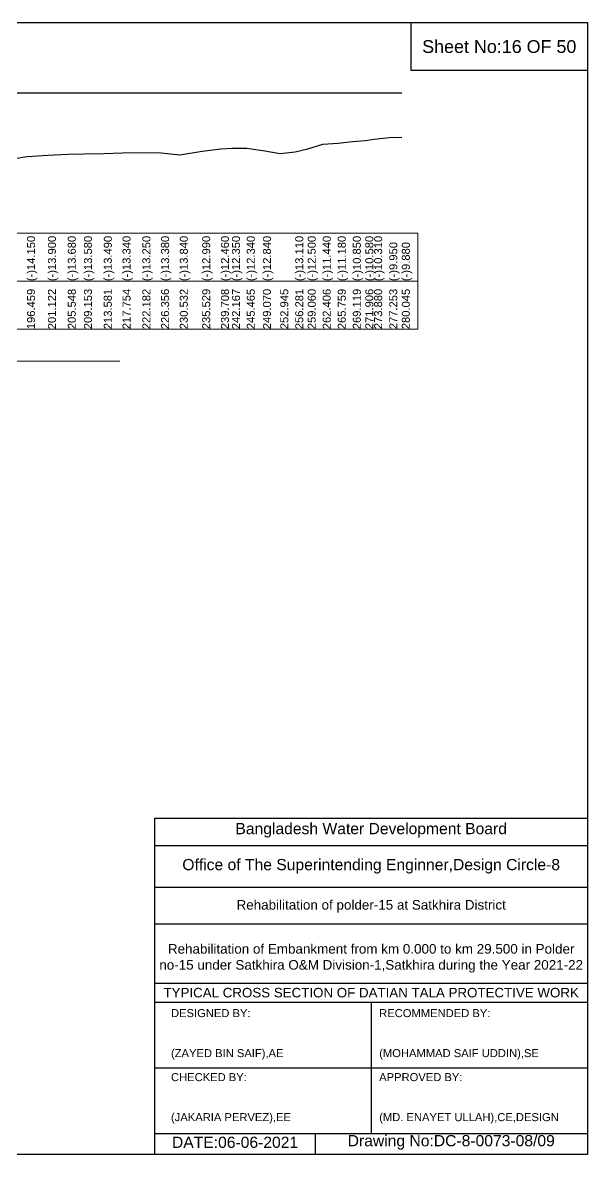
# Model space of a CAD drawing. Header units: inches. Extents: x 89000 to 845000, y -7071 to 18.
# Drawn here: x 331473 to 335000, y -7071 to 0 of the extents above; entities that cross this region are included whole.
import ezdxf

# ---------------------------------------------------------------- set-up
doc = ezdxf.new("R2010")
doc.units = ezdxf.units.IN
doc.header["$LTSCALE"] = 7
doc.header["$MEASUREMENT"] = 0
for name, color, linetype, lineweight in [('Cross section Data Border', 7, 'Continuous', 9), ('Cross Section Labels', 7, 'Continuous', 9), ('Existing_Bed_Level for Xsection', 7, 'Continuous', 25), ('Long Section Labels', 7, 'Continuous', 9)]:
    doc.layers.add(name, color=color, linetype=linetype, lineweight=lineweight)
doc.styles.get("Standard").update_dxf_attribs({"font": 'arial.ttf'})

msp = doc.modelspace()

# ---------------------------------------------------------------- linework, layer by layer
for points in [[(325000, 0), (335000, 0), (335000, -7071), (325000, -7071)], [(333900, 0), (335000, 0), (335000, -300), (333900, -300)]]:
    msp.add_lwpolyline(points, close=True)
for points in [[(332300, -7071), (332300, -4971), (335000, -4971)], [(332300, -5141), (335000, -5141)], [(332300, -5401), (335000, -5401)], [(332300, -5631), (335000, -5631)], [(332300, -6001), (335000, -6001)], [(332300, -6121), (335000, -6121)], [(333650, -6121), (333650, -6941)], [(332300, -6531), (335000, -6531)], [(332300, -6941), (335000, -6941)], [(333300, -6941), (333300, -7071)]]:
    msp.add_lwpolyline(points)
at = {"layer": 'Cross section Data Border'}
msp.add_lwpolyline([(325100, -1315.44), (333941.2499, -1315.44), (333941.2499, -1915.44), (325100, -1915.44)], close=True, dxfattribs=at)
msp.add_lwpolyline([(325100, -1615.44), (333941.2499, -1615.44)], dxfattribs=at)
at = {"layer": 'Cross Section Labels'}
msp.add_lwpolyline([(327760.62495, -2115.44), (329920.62495, -2115.44), (332080.62495, -2115.44)], dxfattribs=at)
at = {"layer": 'Existing_Bed_Level for Xsection'}
for points in [[(326000, -439.44), (333841.2499, -439.44)], [(331383.72362, -856.08), (331500.84212, -835.64), (331631.4119, -828.64), (331755.34534, -822.48), (331856.28551, -819.68), (331980.27825, -817.16), (332097.12457, -812.96), (332221.10601, -810.44), (332337.9656, -814.08), (332454.89582, -826.96), (332594.81736, -803.16), (332711.82836, -788.32), (332780.68433, -785.24), (332873.01622, -784.96), (332973.96759, -798.96), (333082.45042, -817.44), (333175.87068, -806.52), (333253.67548, -789.44), (333347.37286, -759.76), (333441.26011, -752.48), (333535.33012, -743.24), (333613.37455, -735.68), (333668.627, -728.12), (333763.07259, -718.04), (333841.2499, -716.08)]]:
    msp.add_lwpolyline(points, dxfattribs=at)

# ---------------------------------------------------------------- texts
at = {"attachment_point": 5}
for s, insert, char_height in [('Sheet No:16 OF 50', (334450, -150), 80), ('Bangladesh Water Development Board', (333650, -5046), 70), ('Office of The Superintending Enginner,Design Circle-8', (333650, -5271), 70)]:
    msp.add_mtext(s, dxfattribs=dict(at, insert=insert, char_height=char_height))
for s, insert, char_height, width, attachment_point in [('Rehabilitation of polder-15 at Satkhira District', (333650, -5521), 60, 2800, 5), ('Rehabilitation of Embankment from km 0.000 to km 29.500 in Polder no-15 under Satkhira O&M Division-1,Satkhira during the Year 2021-22', (333650, -5846), 60, 2700, 5), ('TYPICAL CROSS SECTION OF DATIAN TALA PROTECTIVE WORK', (333650, -6061), 59.5765532, 2800, 5), ('DESIGNED BY:^J^J^J(ZAYED BIN SAIF),AE', (332400, -6321), 50, 1400, 4), ('RECOMMENDED BY:^J^J^J(MOHAMMAD SAIF UDDIN),SE', (333700, -6321), 50, 1400, 4), ('CHECKED BY:^J^J^J(JAKARIA PERVEZ),EE', (332400, -6721), 50, 1400, 4), ('APPROVED BY:^J^J^J(MD. ENAYET ULLAH),CE,DESIGN', (333700, -6721), 50, 1400, 4), ('DATE:06-06-2021', (332800, -6996), 70, 1400, 5), ('Drawing No:DC-8-0073-08/09', (334150, -6996), 70, 2200, 5)]:
    msp.add_mtext(s, dxfattribs=dict(insert=insert, char_height=char_height, width=width, attachment_point=attachment_point))
at = {"layer": 'Long Section Labels', "char_height": 50, "attachment_point": 1, "rotation": 90}
for s, insert in [('(-)14.150', (331500.84212, -1615.44)), ('(-)13.900', (331631.4119, -1615.44)), ('(-)13.680', (331755.34534, -1615.44)), ('(-)13.580', (331856.28551, -1615.44)), ('(-)13.490', (331980.27825, -1615.44)), ('(-)13.340', (332097.12457, -1615.44)), ('(-)13.250', (332221.10601, -1615.44)), ('(-)13.380', (332337.9656, -1615.44)), ('(-)13.840', (332454.89582, -1615.44)), ('(-)12.990', (332594.81736, -1615.44)), ('(-)12.460', (332711.82836, -1615.44)), ('(-)12.350', (332780.68433, -1615.44)), ('(-)12.340', (332873.01622, -1615.44)), ('(-)12.840', (332973.96759, -1615.44)), ('(-)13.110', (333175.87068, -1615.44)), ('(-)12.500', (333253.67548, -1615.44)), ('(-)11.440', (333347.37286, -1615.44)), ('(-)11.180', (333441.26011, -1615.44)), ('(-)10.850', (333535.33012, -1615.44)), ('(-)10.580', (333613.37455, -1615.44)), ('(-)10.310', (333668.627, -1615.44)), ('(-)9.950', (333763.07259, -1615.44)), ('(-)9.880', (333841.2499, -1615.44)), ('196.459', (331500.84212, -1915.44)), ('201.122', (331631.4119, -1915.44)), ('205.548', (331755.34534, -1915.44)), ('209.153', (331856.28551, -1915.44)), ('213.581', (331980.27825, -1915.44)), ('217.754', (332097.12457, -1915.44)), ('222.182', (332221.10601, -1915.44)), ('226.356', (332337.9656, -1915.44)), ('230.532', (332454.89582, -1915.44)), ('235.529', (332594.81736, -1915.44)), ('239.708', (332711.82836, -1915.44)), ('242.167', (332780.68433, -1915.44)), ('245.465', (332873.01622, -1915.44)), ('249.070', (332973.96759, -1915.44)), ('252.945', (333082.45042, -1915.44)), ('256.281', (333175.87068, -1915.44)), ('259.060', (333253.67548, -1915.44)), ('262.406', (333347.37286, -1915.44)), ('265.759', (333441.26011, -1915.44)), ('269.119', (333535.33012, -1915.44)), ('271.906', (333613.37455, -1915.44)), ('273.880', (333668.627, -1915.44)), ('277.253', (333763.07259, -1915.44)), ('280.045', (333841.2499, -1915.44))]:
    msp.add_mtext(s, dxfattribs=dict(at, insert=insert))

doc.saveas('drawing.dxf')
